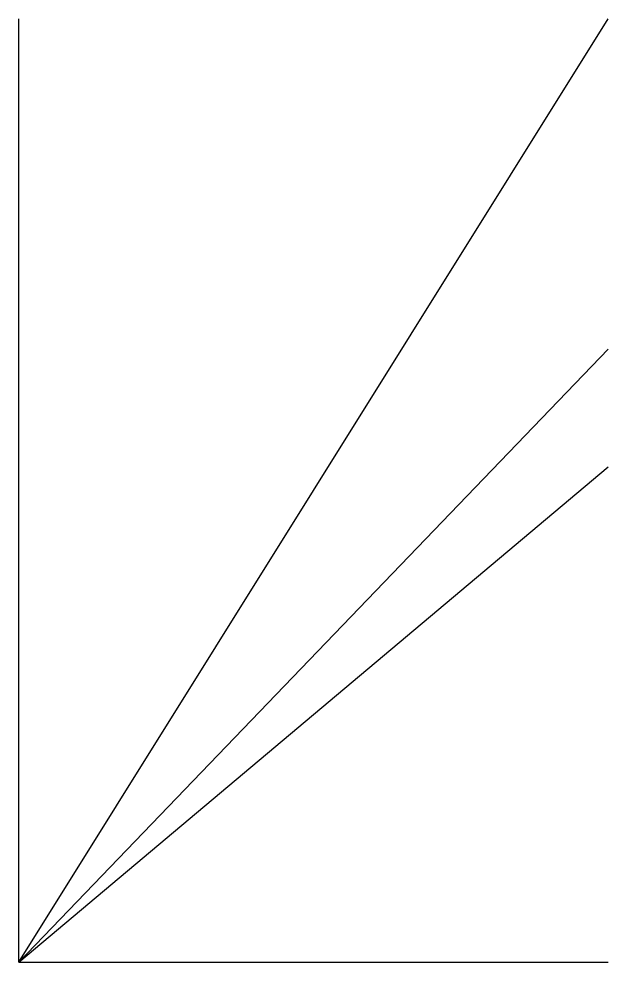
# Model space of a CAD drawing. Extents: x 4.9 to 6.37, y 3.59 to 5.94.
import ezdxf

# ---------------------------------------------------------------- set-up
doc = ezdxf.new("R2010")
doc.units = 0

msp = doc.modelspace()

# ---------------------------------------------------------------- linework, layer by layer
at = {"layer": '', "color": 0}
for q in [(6.3725, 5.9412), (4.902, 5.9412), (6.3725, 5.1176), (4.902, 5.1176), (6.3725, 4.8235), (6.3725, 3.5882)]:
    msp.add_line((4.902, 3.5882), q, dxfattribs=at)

doc.saveas('drawing.dxf')
